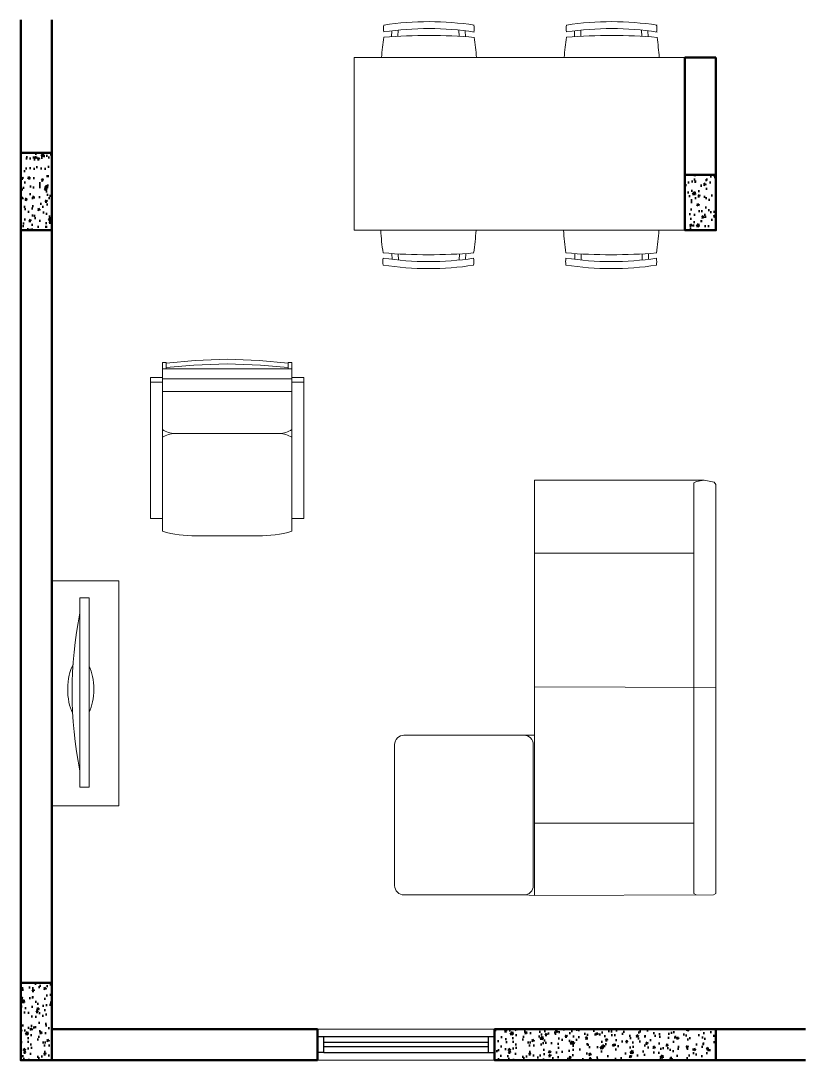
# Model space of a CAD drawing. Header units: inches. Extents: x 4526 to 5467, y 523 to 1441.
# Drawn here: x 4538.2 to 4890.7, y 523.5 to 993.7 of the extents above; entities that cross this region are included whole.
import ezdxf

# ---------------------------------------------------------------- set-up
doc = ezdxf.new("R2010")
doc.units = ezdxf.units.IN
doc.header["$MEASUREMENT"] = 0
for name, color, linetype, lineweight in [('A-FLOR-PATT', 8, 'Continuous', 50), ('A-FURN', 8, 'Continuous', 20), ('A-GLAZ-FULL', 4, 'Continuous', 30), ('A-WALL-FULL', 7, 'Continuous', 50)]:
    doc.layers.add(name, color=color, linetype=linetype, lineweight=lineweight)
pattern_1 = [(50, (7883.884, 9249.599), (9.120779, -0.7979644), [0.953707, -10.4907795]), (355, (7883.884, 9249.599), (-1.764375, 9.56494), [0.762966, -8.392624]), (100.451, (7884.644, 9249.533), (7.356437, 8.766932), [0.810526, -8.915786]), (46.1842, (7883.884, 9252.142), (13.571131, -2.10478), [1.43056, -15.73617]), (96.6356, (7885.015, 9251.967), (11.885256, 12.386957), [1.21579, -13.373679]), (351.184, (7883.884, 9252.142), (11.885275, 12.386936), [1.144449, -12.588935]), (21, (7885.156, 9251.5066), (7.590352, -5.1197566), [0.953707, -10.4907795]), (326, (7885.156, 9251.507), (3.094018, 9.221071), [0.762966, -8.392624]), (71.4514, (7885.788, 9251.08), (10.684349, 4.1013344), [0.810526, -8.915786]), (37.5, (7883.884, 9249.5992), (0.1546259, 4.2331103), [0, -8.2908948, 0, -8.5197845, 0, -8.4244138]), (7.5, (7883.884, 9249.599), (3.3452176, 5.0153773), [0, -4.8575488, 0, -8.1001534, 0, -3.2108143]), (327.5, (7881.0485, 9249.5992), (6.7881223, -0.2868002), [0, -3.179024, 0, -9.918555, 0, -13.1611597]), (317.5, (7879.777, 9249.599), (7.4158462, 1.272936), [0, -4.1327313, 0, -6.586938, 0, -9.346331])]

# ---------------------------------------------------------------- blocks, each defined once
blk = doc.blocks.new('A$C08E36EE4')
for p, q in [((-27.99, 59.11), (-28.57, 59.11)), ((4.57, 59.11), (5.14, 59.11)), ((-28.57, 55.8), (-11.71, 55.8)), ((5.14, 55.8), (-11.71, 55.8)), ((-25.36, 44.89), (-11.71, 44.89)), ((1.93, 44.89), (-11.71, 44.89)), ((-19.81, 18.25), (-11.55, 18.25)), ((-3.62, 18.25), (-11.88, 18.25))]:
    blk.add_line(p, q)
for points in [[(-28.57, 63.41), (-27.58, 63.41), (-27.58, 61.76), (-28.57, 61.76)], [(5.14, 63.41), (4.15, 63.41), (4.15, 61.76), (5.14, 61.76)], [(-31.71, 22.71), (-28.57, 22.71), (-28.57, 59.44), (-31.71, 59.44)], [(-31.71, 59.44), (-28.57, 59.44), (-28.57, 58.26), (-31.71, 58.26)], [(8.29, 22.71), (5.14, 22.71), (5.14, 59.44), (8.29, 59.44)], [(8.29, 59.44), (5.14, 59.44), (5.14, 58.26), (8.29, 58.26)]]:
    blk.add_lwpolyline(points, close=True)
for points in [[(-27.58, 63.25), (-20.05, 63.87), (-11.71, 64.24)], [(-27.58, 62.09), (-20.42, 62.69), (-11.71, 63.08)], [(4.15, 63.25), (-3.38, 63.87), (-11.71, 64.24)], [(4.15, 62.09), (-3.01, 62.69), (-11.71, 63.08)], [(-28.57, 61.76), (-28.57, 19.4)], [(-27.98, 61.76), (-11.71, 61.76)], [(4.55, 61.76), (-11.71, 61.76)], [(5.14, 61.76), (5.14, 19.4)], [(-11.71, 59.11), (-27.99, 59.11)], [(-11.71, 59.11), (4.57, 59.11)]]:
    blk.add_lwpolyline(points)
for centre, radius, start, end in [((-25.08, 51.44), 6.56, 237.8862, 267.5576), ((-25.08, 38.33), 6.56, 92.4424, 122.1138), ((1.65, 51.44), 6.56, 272.4424, 302.1138), ((1.65, 38.33), 6.56, 57.8862, 87.5576), ((-20.57, 46.26), 28.02, 253.4121, 271.5567), ((-2.86, 46.26), 28.02, 268.4433, 286.5879)]:
    blk.add_arc(centre, radius, start, end)
blk = doc.blocks.new('A$C245B2C86')
for p, q in [((-85.98, 181.43), (-84.85, 182.39)), ((24.34, 182.39), (23.98, 84.82)), ((-47.89, 170.46), (-47.89, 84.82)), ((97.28, 84.82), (97.28, 170.46)), ((49.99, 79.2), (49.99, 84.82)), ((135.86, 79.2), (136.09, 84.82))]:
    blk.add_line(p, q)
for points in [[(-85.98, 181.43), (-87.16, 176.06), (-87.16, 84.82), (136.19, 84.82), (135.84, 180.99), (135.13, 182.39), (-84.85, 182.39)], [(-87.16, 176.06), (-86.46, 171.86), (-85.76, 170.46), (135.13, 170.46), (135.84, 171.73)]]:
    blk.add_lwpolyline(points)
blk.add_lwpolyline([(54.99, 84.2), (130.86, 84.2, -0.414214), (135.86, 79.2), (135.86, 14.71, -0.414214), (130.86, 9.71), (54.99, 9.71, -0.414214), (49.99, 14.71), (49.99, 79.2, -0.414214)], format="xyb", close=True)

msp = doc.modelspace()

# ---------------------------------------------------------------- hatches: boundary and pattern name
at = {"layer": 'A-FLOR-PATT'}
h = msp.add_hatch(dxfattribs=at)
h.set_pattern_fill('AR-CONC', color=256, scale=0.050063, style=0)
h.set_pattern_definition(pattern_1)
h.paths.add_polyline_path([(4552.21, 933.98), (4538.19, 933.98), (4538.19, 898.94), (4552.21, 898.94)])
h = msp.add_hatch(dxfattribs=at)
h.set_pattern_fill('AR-CONC', color=256, scale=0.050063, style=0)
h.set_pattern_definition([(50, (7883.3835, 9249.599), (9.120779, -0.7979644), [0.953707, -10.490779]), (355, (7883.3835, 9249.599), (-1.764375, 9.56494), [0.762966, -8.392624]), (100.451, (7884.144, 9249.533), (7.356437, 8.766932), [0.810526, -8.915786]), (46.1842, (7883.384, 9252.142), (13.57113, -2.10478), [1.43056, -15.73617]), (96.6356, (7884.514, 9251.967), (11.885256, 12.386957), [1.21579, -13.373679]), (351.184, (7883.384, 9252.142), (11.885275, 12.386936), [1.144449, -12.588935]), (21, (7884.655, 9251.5066), (7.590352, -5.1197566), [0.953707, -10.490779]), (326, (7884.655, 9251.507), (3.094018, 9.221071), [0.762966, -8.392624]), (71.4514, (7885.288, 9251.08), (10.684349, 4.1013344), [0.810526, -8.915786]), (37.5, (7883.3835, 9249.5992), (0.1546259, 4.2331103), [0, -8.2908948, 0, -8.5197845, 0, -8.4244138]), (7.5, (7883.3835, 9249.599), (3.3452176, 5.0153773), [0, -4.8575488, 0, -8.1001534, 0, -3.2108143]), (327.5, (7880.5478, 9249.5992), (6.7881223, -0.2868002), [0, -3.179024, 0, -9.918555, 0, -13.1611597]), (317.5, (7879.276, 9249.599), (7.4158462, 1.272936), [0, -4.1327313, 0, -6.586938, 0, -9.346331])])
h.paths.add_polyline_path([(4852.59, 923.97), (4838.57, 923.97), (4838.57, 898.94), (4852.59, 898.94)])
h = msp.add_hatch(dxfattribs=at)
h.set_pattern_fill('AR-CONC', color=256, scale=0.050063, style=0)
h.set_pattern_definition(pattern_1)
h.paths.add_polyline_path([(4538.19, 523.46), (4552.21, 523.46), (4552.21, 558.51), (4538.19, 558.51)])
h = msp.add_hatch(dxfattribs=at)
h.set_pattern_fill('AR-CONC', color=256, scale=0.050063, style=0)
h.set_pattern_definition([(50, (8103.162, 9249.599), (9.120779, -0.7979644), [0.953707, -10.4907795]), (355, (8103.162, 9249.599), (-1.764375, 9.56494), [0.762966, -8.392624]), (100.451, (8103.922, 9249.533), (7.356437, 8.766932), [0.810526, -8.915786]), (46.1842, (8103.162, 9252.142), (13.571131, -2.10478), [1.43056, -15.73617]), (96.6356, (8104.293, 9251.967), (11.885256, 12.386957), [1.21579, -13.373679]), (351.184, (8103.162, 9252.142), (11.885275, 12.386936), [1.144449, -12.588935]), (21, (8104.433, 9251.5066), (7.590352, -5.1197566), [0.953707, -10.4907795]), (326, (8104.433, 9251.507), (3.094018, 9.221071), [0.762966, -8.392624]), (71.4514, (8105.066, 9251.08), (10.684349, 4.1013344), [0.810526, -8.915786]), (37.5, (8103.1617, 9249.5992), (0.1546259, 4.2331103), [0, -8.2908948, 0, -8.5197845, 0, -8.4244138]), (7.5, (8103.1617, 9249.599), (3.3452176, 5.0153773), [0, -4.8575488, 0, -8.1001534, 0, -3.2108143]), (327.5, (8100.326, 9249.5992), (6.7881223, -0.2868002), [0, -3.179024, 0, -9.918555, 0, -13.1611597]), (317.5, (8099.0544, 9249.599), (7.4158462, 1.272936), [0, -4.1327313, 0, -6.586938, 0, -9.346331])])
h.paths.add_polyline_path([(4752.46, 537.48), (4752.46, 523.46), (4852.59, 523.46), (4852.59, 537.48)])

# ---------------------------------------------------------------- linework, layer by layer
at = {"layer": 'A-FURN'}
for p, q in [((4705.98, 989.11), (4705.91, 986.5)), ((4708.85, 989.46), (4708.77, 986.67)), ((4736.41, 986.64), (4736.33, 989.46)), ((4739.27, 986.49), (4739.18, 989.12)), ((4788.63, 989.11), (4788.55, 986.5)), ((4791.49, 989.46), (4791.41, 986.67)), ((4819.05, 986.64), (4818.97, 989.46)), ((4821.92, 986.49), (4821.83, 989.12)), ((4706.06, 888.38), (4706.15, 885.75)), ((4708.92, 888.23), (4709, 885.41)), ((4736.48, 885.41), (4736.56, 888.2)), ((4739.35, 885.76), (4739.42, 888.37)), ((4788.73, 888.38), (4788.82, 885.75)), ((4791.59, 888.23), (4791.67, 885.41)), ((4819.15, 885.41), (4819.23, 888.2)), ((4822.02, 885.76), (4822.09, 888.37)), ((4672.36, 537.48), (4752.46, 537.48)), ((4752.46, 523.46), (4672.36, 523.46))]:
    msp.add_line(p, q, dxfattribs=at)
for points in [[(4702.34, 991.76, -0.076111), (4743.29, 991.71, -3.508425)], [(4784.99, 991.76, -0.076111), (4825.93, 991.71, -3.508425)], [(4702.33, 988.61, -0.076135), (4743.29, 988.56, -3.508425)], [(4784.98, 988.61, -0.076135), (4825.93, 988.56, -3.508425)], [(4702.32, 986.24, -0.040002), (4743.3, 986.19, -3.508425)], [(4784.97, 986.24, -0.040002), (4825.94, 986.19, -3.508425)], [(4743, 888.63, -0.040002), (4702.03, 888.68, -3.508425)], [(4742.99, 886.26, -0.076135), (4702.04, 886.31, -3.508425)], [(4825.68, 888.63, -0.040002), (4784.7, 888.68, -3.508425)], [(4825.66, 886.26, -0.076135), (4784.71, 886.31, -3.508425)], [(4742.98, 883.11, -0.076111), (4702.04, 883.16, -3.508425)], [(4825.66, 883.11, -0.076111), (4784.71, 883.16, -3.508425)]]:
    msp.add_lwpolyline(points, format="xyb", dxfattribs=at)
for points in [[(4838.57, 898.94), (4838.57, 977.11), (4688.98, 977.11), (4688.98, 898.94)], [(4582.56, 638.61), (4582.56, 740.38), (4552.21, 740.38), (4552.21, 638.61)], [(4564.89, 732.67), (4569.17, 732.67), (4569.17, 646.98), (4564.89, 646.98)]]:
    msp.add_lwpolyline(points, close=True, dxfattribs=at)
for centre, radius, start, end in [((4713.04, 990.16), 10.82, 171.5154, 188.2468), ((4732.41, 990.15), 10.82, 351.5154, 8.2468), ((4795.69, 990.16), 10.82, 171.5154, 188.2468), ((4815.05, 990.15), 10.82, 351.5154, 8.2468), ((4845.66, 965.57), 144.82, 171.7935, 175.4272), ((4600, 965.83), 144.73, 4.4723, 8.0879), ((4928.31, 965.57), 144.82, 171.7935, 175.4272), ((4682.65, 965.83), 144.73, 4.4723, 8.0879), ((4845.32, 909.04), 144.73, 184.0029, 188.0879), ((4599.66, 909.3), 144.82, 351.7935, 355.8963), ((4928, 909.04), 144.73, 184.0029, 188.0879), ((4682.34, 909.3), 144.82, 351.7935, 355.8963), ((4712.74, 884.72), 10.82, 171.5154, 188.2468), ((4732.28, 884.7), 10.82, 351.5154, 8.2468), ((4795.41, 884.72), 10.82, 171.5154, 188.2468), ((4814.95, 884.7), 10.82, 351.5154, 8.2468), ((4746.39, 690.04), 185, 168.8449, 191.1513)]:
    msp.add_arc(centre, radius, start, end, dxfattribs=at)
for start_param, end_param in [(3.776419, 5.613037), (6.995762, 8.712201)]:
    msp.add_ellipse((4565.31, 691.3), major_axis=(0, -13.68), ratio=0.43211, start_param=start_param, end_param=end_param, dxfattribs=at)
at = {"layer": 'A-GLAZ-FULL'}
for p, q in [((4752.46, 533.97), (4672.36, 533.97)), ((4672.36, 533.97), (4672.36, 526.97)), ((4675.28, 526.97), (4675.28, 533.97)), ((4749.54, 531.47), (4675.28, 531.47)), ((4749.54, 533.97), (4749.54, 526.97)), ((4752.46, 526.97), (4752.46, 533.97)), ((4675.28, 526.97), (4672.36, 526.97)), ((4749.54, 529.47), (4675.28, 529.47)), ((4675.28, 526.97), (4752.46, 526.97))]:
    msp.add_line(p, q, dxfattribs=at)
at = {"layer": 'A-WALL-FULL'}
for p, q in [((4538.19, 954.01), (4538.19, 994.06)), ((4552.21, 994.06), (4552.21, 954.01)), ((4838.57, 977.11), (4852.59, 977.11)), ((4838.57, 977.11), (4838.57, 923.97)), ((4852.59, 923.97), (4852.59, 977.11)), ((4538.19, 933.98), (4538.19, 954.01)), ((4552.21, 954.01), (4552.21, 933.98)), ((4552.21, 933.98), (4538.19, 933.98)), ((4538.19, 898.94), (4552.21, 898.94)), ((4538.19, 878.91), (4538.19, 898.94)), ((4552.21, 898.94), (4552.21, 878.91)), ((4852.59, 898.94), (4838.57, 898.94)), ((4538.19, 838.86), (4538.19, 878.91)), ((4552.21, 878.91), (4552.21, 838.86)), ((4538.19, 798.81), (4538.19, 838.86)), ((4552.21, 838.86), (4552.21, 798.81)), ((4538.19, 758.76), (4538.19, 798.81)), ((4552.21, 798.81), (4552.21, 758.76)), ((4538.19, 718.71), (4538.19, 758.76)), ((4552.21, 758.76), (4552.21, 718.71)), ((4538.19, 678.66), (4538.19, 718.71)), ((4552.21, 718.71), (4552.21, 678.66)), ((4538.19, 638.61), (4538.19, 678.66)), ((4552.21, 678.66), (4552.21, 638.61)), ((4538.19, 598.56), (4538.19, 638.61)), ((4552.21, 638.61), (4552.21, 598.56)), ((4538.19, 558.51), (4538.19, 598.56)), ((4552.21, 598.56), (4552.21, 558.51)), ((4552.21, 558.51), (4538.19, 558.51)), ((4552.21, 537.48), (4592.26, 537.48)), ((4552.21, 523.46), (4552.21, 537.48)), ((4592.26, 537.48), (4632.31, 537.48)), ((4632.31, 537.48), (4672.36, 537.48)), ((4672.36, 537.48), (4672.36, 523.46)), ((4852.59, 537.48), (4893.14, 537.48)), ((4852.59, 523.46), (4852.59, 537.48)), ((4592.26, 523.46), (4552.21, 523.46)), ((4632.31, 523.46), (4592.26, 523.46)), ((4672.36, 523.46), (4632.31, 523.46)), ((4893.14, 523.46), (4852.59, 523.46))]:
    msp.add_line(p, q, dxfattribs=at)
for points in [[(4538.19, 933.98), (4552.21, 933.98), (4552.21, 898.94), (4538.19, 898.94)], [(4838.57, 923.97), (4852.59, 923.97), (4852.59, 898.94), (4838.57, 898.94)], [(4538.19, 558.51), (4552.21, 558.51), (4552.21, 523.46), (4538.19, 523.46)], [(4752.46, 537.48), (4852.59, 537.48), (4852.59, 523.46), (4752.46, 523.46)]]:
    msp.add_lwpolyline(points, close=True, dxfattribs=at)

# ---------------------------------------------------------------- block references
at = {"layer": 'A-FURN', "xscale": 1.735767722095173, "yscale": 1.735767722095173, "zscale": 1.735767722095173}
msp.add_blockref('A$C08E36EE4', (4651.84, 729.07), dxfattribs=at)
at = {"layer": 'A-FURN', "xscale": 0.8415512382434163, "yscale": 0.8415512382434163, "zscale": 0.8415512382434163, "rotation": 270}
msp.add_blockref('A$C245B2C86', (4699.1, 712.56), dxfattribs=at)

doc.saveas('drawing.dxf')
